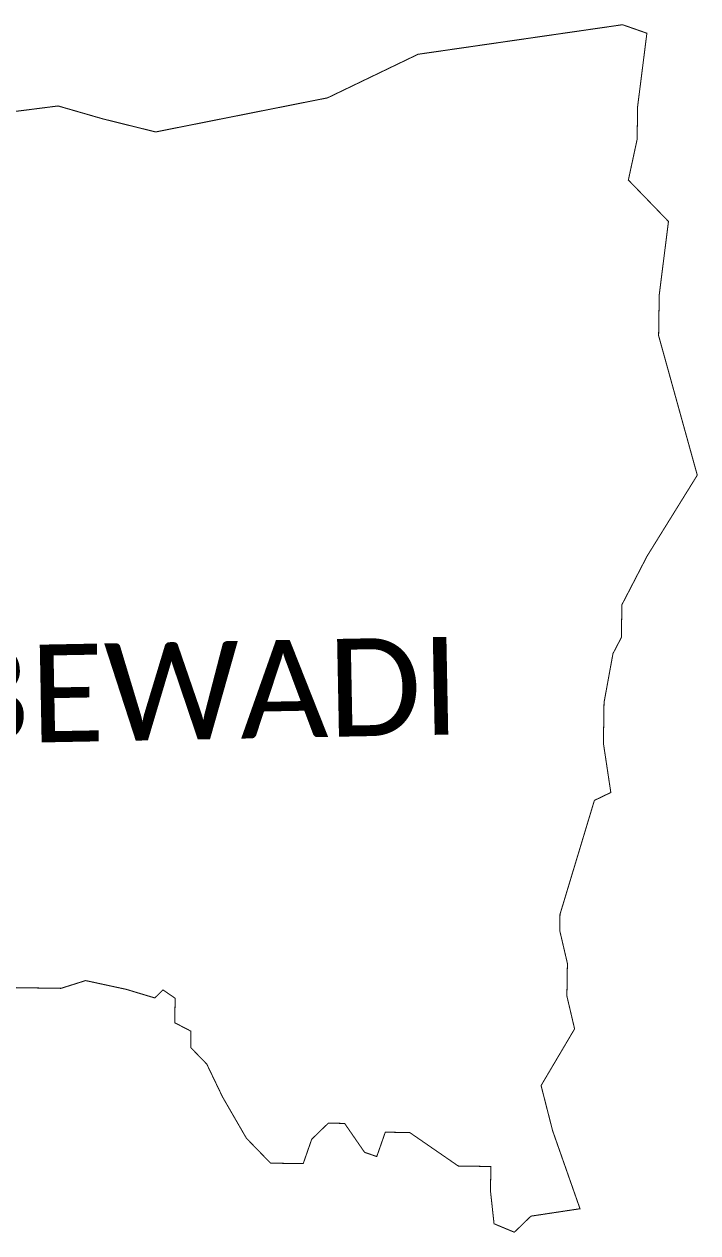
# Model space of a CAD drawing. Header units: metres. Extents: x 260752 to 263393, y 2215233 to 2217727.
# Drawn here: x 262072 to 263393, y 2215360 to 2217727 of the extents above; entities that cross this region are included whole.
import ezdxf

# ---------------------------------------------------------------- set-up
doc = ezdxf.new("R2010")
doc.units = ezdxf.units.M
doc.layers.add('VILLAGE NAME', color=250, linetype='Continuous')

msp = doc.modelspace()

# ---------------------------------------------------------------- linework, layer by layer
at = {"color": 6, "const_width": 2}
msp.add_lwpolyline([(262026.8, 2217552.7), (262139, 2217567), (262226.7, 2217541.7), (262330.2, 2217516.1), (262667.2, 2217582.9), (262844.5, 2217668.2), (263245.4, 2217726.1), (263293.1, 2217709.4), (263274.9, 2217565.7), (263274, 2217501.7), (263256.8, 2217422), (263335.4, 2217340.8), (263317.3, 2217197.1), (263316.1, 2217117.1), (263391.9, 2216844), (263293.5, 2216685.5), (263244.1, 2216590.2), (263243.1, 2216526.2), (263226.6, 2216494.5), (263209.1, 2216398.8), (263207.9, 2216318.8), (263222.4, 2216222.6), (263190.2, 2216207.1), (263122.8, 2215984.1), (263122.3, 2215952.1), (263137.3, 2215887.9), (263136.3, 2215823.9), (263151.4, 2215759.7), (263085.7, 2215648.7), (263108.3, 2215560.3), (263162, 2215407.5), (263065.8, 2215393), (263033.3, 2215361.5), (262993.5, 2215378.1), (262986.5, 2215442.3), (262987.3, 2215490.2), (262923.3, 2215491.2), (262828.3, 2215556.7), (262780.3, 2215557.4), (262763.6, 2215509.7), (262739.7, 2215518), (262700.6, 2215574.6), (262668.6, 2215575.1), (262636.1, 2215543.6), (262619.4, 2215495.8), (262555.4, 2215496.8), (262508.1, 2215545.5), (262461.4, 2215626.2), (262430.4, 2215690.7), (262398.9, 2215723.2), (262399.4, 2215755.2), (262367.6, 2215771.7), (262368.4, 2215819.7), (262344.6, 2215836), (262328.4, 2215820.3), (262272.6, 2215837.1), (262192.9, 2215854.3), (262144.7, 2215839.1), (262056.7, 2215840.4)], dxfattribs=at)

# ---------------------------------------------------------------- texts
at = {"layer": 'VILLAGE NAME', "insert": (261491.9, 2216500.3), "char_height": 191.456, "attachment_point": 1, "rotation": 1.1028}
msp.add_mtext_dynamic_manual_height_columns('{\\fCalibri|b0|i0|c0|p34;AMBEWADI}', width=161.46, gutter_width=957.3, heights=[0], dxfattribs=at)
msp.add_mtext_dynamic_manual_height_columns('{\\fCalibri|b0|i0|c0|p34;AMBEWADI}', width=161.46, gutter_width=957.3, heights=[0], dxfattribs=at)

doc.saveas('drawing.dxf')
